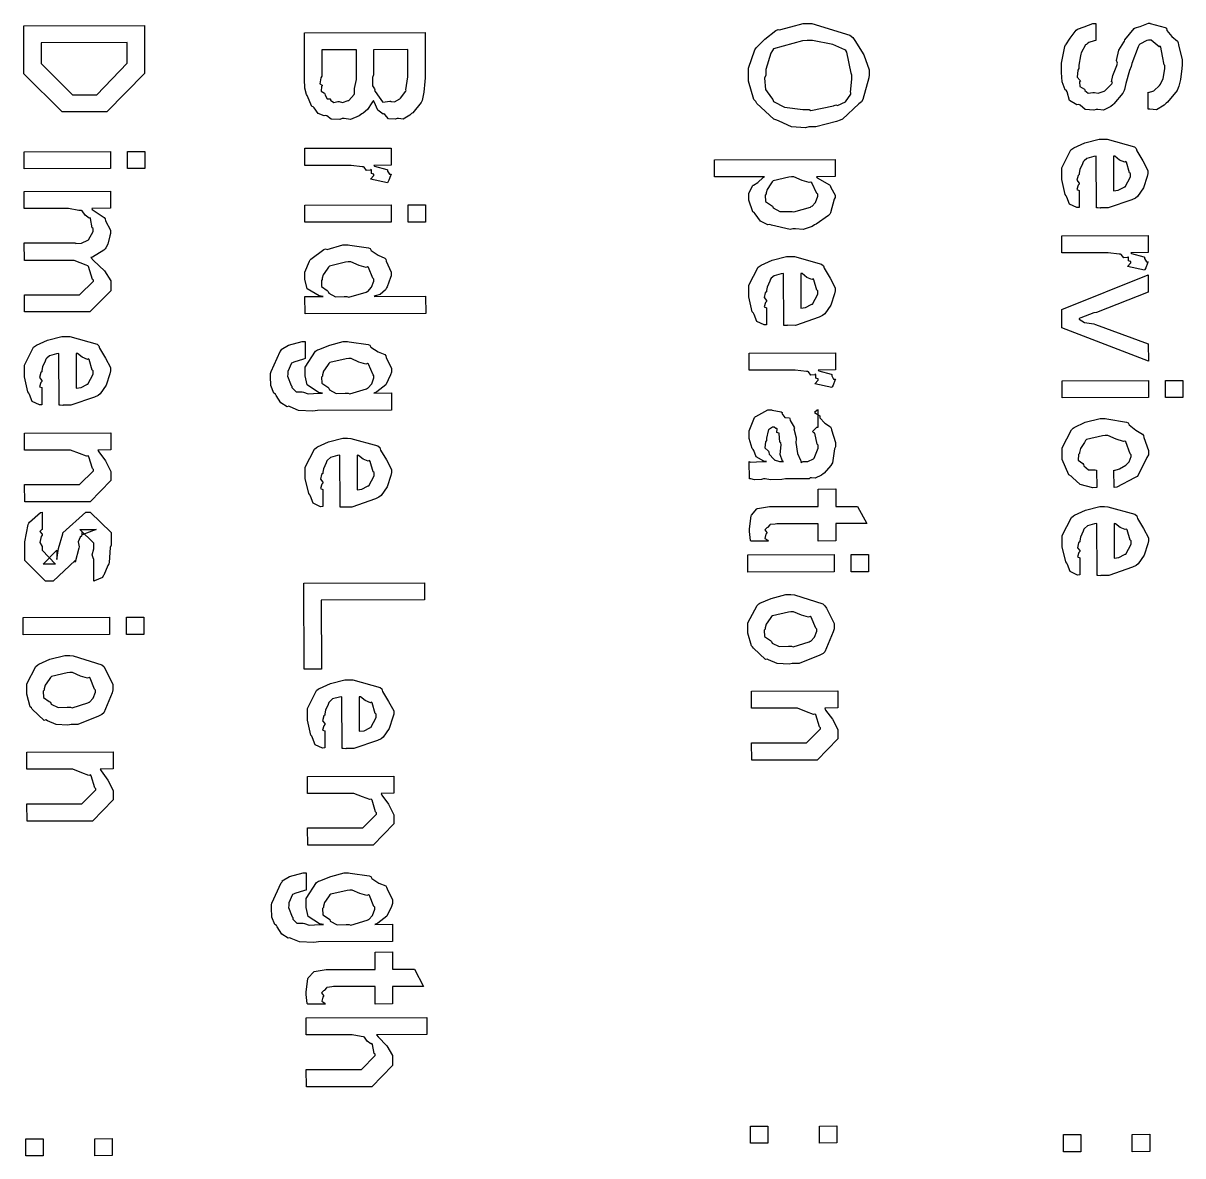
# Model space of a CAD drawing. Extents: x 0.1 to 11.6, y 0.3 to 16.2.
# Drawn here: x 8.594 to 9.434, y 3.33 to 4.151 of the extents above; entities that cross this region are included whole.
import ezdxf

# ---------------------------------------------------------------- set-up
doc = ezdxf.new("R2010")
doc.units = 0
doc.header["$MEASUREMENT"] = 0

msp = doc.modelspace()

# ---------------------------------------------------------------- linework, layer by layer
at = {"color": 0}
for points in [[(9.16237, 4.15072), (9.16579, 4.15067), (9.19336, 4.14225), (9.19536, 4.14051), (9.19683, 4.1384), (9.2035, 4.12799), (9.20731, 4.11724), (9.20731, 4.11361), (9.20692, 4.11133), (9.20258, 4.09554), (9.20167, 4.09407), (9.19971, 4.09261), (9.18787, 4.08143), (9.18625, 4.08062), (9.18365, 4.07981), (9.16851, 4.07585), (9.16347, 4.07585), (9.16114, 4.07503), (9.15104, 4.07585), (9.14214, 4.07986), (9.14046, 4.08062), (9.13824, 4.08138), (9.12592, 4.09283), (9.12506, 4.09429), (9.12375, 4.09576), (9.11985, 4.109), (9.11985, 4.11339), (9.11985, 4.11833), (9.12451, 4.13172), (9.12549, 4.13314), (9.12597, 4.13363), (9.13162, 4.13938), (9.13965, 4.14561), (9.14133, 4.14638), (9.14236, 4.14621), (9.15061, 4.14833), (9.1594, 4.15072), (9.16237, 4.15072)], [(9.37153, 4.15072), (9.37153, 4.13835), (9.37022, 4.13807), (9.36638, 4.13699), (9.36518, 4.1359), (9.36481, 4.13553), (9.36399, 4.13519), (9.36089, 4.12939), (9.36068, 4.12858), (9.3604, 4.12722), (9.35915, 4.12044), (9.35915, 4.11817), (9.35835, 4.11686), (9.35781, 4.11187), (9.36003, 4.10949), (9.36025, 4.10883), (9.35969, 4.10846), (9.35986, 4.10514), (9.36313, 4.10308), (9.3635, 4.10275), (9.36356, 4.10206), (9.366, 4.10021), (9.36931, 4.10081), (9.37044, 4.10081), (9.37044, 4.10081), (9.37326, 4.10026), (9.3775, 4.10172), (9.37804, 4.10189), (9.37804, 4.10189), (9.38314, 4.1071), (9.38346, 4.10796), (9.38286, 4.10846), (9.38374, 4.11301), (9.38672, 4.12022), (9.38715, 4.12207), (9.3865, 4.12386), (9.38807, 4.13146), (9.39171, 4.1371), (9.39214, 4.13792), (9.39236, 4.13883), (9.39919, 4.14714), (9.39996, 4.14768), (9.39996, 4.14768), (9.40349, 4.14854), (9.40961, 4.15093), (9.4106, 4.15093), (9.41092, 4.15082), (9.42156, 4.14789), (9.42253, 4.14725), (9.4229, 4.14567), (9.4266, 4.14133), (9.4305, 4.13781), (9.43099, 4.13661), (9.43138, 4.13536), (9.43403, 4.12446), (9.43403, 4.12076), (9.43365, 4.11817), (9.43272, 4.11025), (9.43147, 4.10525), (9.43099, 4.10406), (9.43039, 4.10206), (9.42329, 4.09364), (9.42231, 4.09299), (9.42101, 4.09147), (9.41542, 4.08826), (9.41049, 4.08871), (9.40929, 4.08865), (9.40929, 4.10101), (9.40956, 4.10064), (9.41351, 4.102), (9.41764, 4.1059), (9.41818, 4.10667), (9.41818, 4.10667), (9.42031, 4.11079), (9.42144, 4.11794), (9.42144, 4.12033), (9.42096, 4.12088), (9.41986, 4.12706), (9.41851, 4.13351), (9.41797, 4.13422), (9.41726, 4.1339), (9.41157, 4.13857), (9.40972, 4.13857), (9.40836, 4.13829), (9.40321, 4.13585), (9.40278, 4.13531), (9.40224, 4.13368), (9.39757, 4.12164), (9.39714, 4.11947), (9.39594, 4.11654), (9.39328, 4.10732), (9.39231, 4.10286), (9.39193, 4.1021), (9.39111, 4.10026), (9.38456, 4.09244), (9.38368, 4.0919), (9.38226, 4.0906), (9.3769, 4.08783), (9.37299, 4.08843), (9.37175, 4.08843), (9.36996, 4.08783), (9.36382, 4.08832), (9.36014, 4.09153), (9.35915, 4.09212), (9.35769, 4.09185), (9.35243, 4.09494), (9.35058, 4.10124), (9.35004, 4.10232), (9.34918, 4.10275), (9.347, 4.10846), (9.34657, 4.11529), (9.34657, 4.11751), (9.34657, 4.12196), (9.3489, 4.13411), (9.34939, 4.13531), (9.34967, 4.13536), (9.35275, 4.14003), (9.35732, 4.14594), (9.35829, 4.1466), (9.35829, 4.1466), (9.36301, 4.14833), (9.36936, 4.15072), (9.37153, 4.15072)], [(8.59489, 4.14903), (8.68235, 4.14925), (8.68235, 4.12343), (8.68235, 4.11453), (8.655, 4.08675), (8.63917, 4.08675), (8.62267, 4.08675), (8.59489, 4.11431), (8.59489, 4.1219), (8.59489, 4.14903)], [(8.79824, 4.14404), (8.88569, 4.14426), (8.88569, 4.11128), (8.88531, 4.10872), (8.88456, 4.10086), (8.88368, 4.09603), (8.88331, 4.095), (8.88276, 4.09337), (8.87657, 4.08604), (8.87571, 4.08544), (8.87446, 4.08421), (8.86957, 4.08138), (8.86632, 4.08197), (8.86529, 4.08197), (8.86387, 4.08143), (8.85894, 4.08165), (8.8565, 4.08469), (8.85574, 4.08524), (8.85508, 4.08496), (8.85129, 4.08783), (8.84864, 4.09392), (8.84814, 4.095), (8.84706, 4.09332), (8.84375, 4.08832), (8.84065, 4.08578), (8.83968, 4.08524), (8.83783, 4.08393), (8.83149, 4.08117), (8.82704, 4.08176), (8.82557, 4.08176), (8.82374, 4.08122), (8.81754, 4.08133), (8.81435, 4.08376), (8.81342, 4.08415), (8.81244, 4.08371), (8.80817, 4.08556), (8.80507, 4.08963), (8.80453, 4.09022), (8.8035, 4.0906), (8.80003, 4.09847), (8.79975, 4.09933), (8.79969, 4.09933), (8.79839, 4.10385), (8.79824, 4.1104), (8.79824, 4.11257), (8.79824, 4.14404)], [(8.60747, 4.13667), (8.60747, 4.12233), (8.60747, 4.12169), (8.63004, 4.09912), (8.63937, 4.09912), (8.64763, 4.09912), (8.66976, 4.1219), (8.66976, 4.12278), (8.66976, 4.13688), (8.60747, 4.13667)], [(9.16237, 4.13835), (9.1589, 4.13813), (9.13797, 4.13238), (9.13721, 4.13118), (9.13613, 4.12924), (9.13243, 4.11735), (9.13243, 4.11339), (9.1314, 4.11122), (9.13206, 4.10286), (9.13656, 4.09679), (9.13743, 4.0956), (9.13792, 4.09429), (9.146, 4.09006), (9.15924, 4.08843), (9.16368, 4.08843), (9.16504, 4.08772), (9.18147, 4.09115), (9.18321, 4.09169), (9.18425, 4.09125), (9.19, 4.09403), (9.19396, 4.09961), (9.19407, 4.10058), (9.19374, 4.10097), (9.19471, 4.11029), (9.19472, 4.11339), (9.19422, 4.11469), (9.19108, 4.12999), (9.19037, 4.13118), (9.18956, 4.13162), (9.18104, 4.13553), (9.16629, 4.1384), (9.16237, 4.13835)], [(8.81082, 4.13168), (8.81082, 4.11258), (8.81006, 4.11139), (8.80925, 4.10693), (8.81099, 4.10596), (8.81104, 4.10563), (8.81044, 4.10508), (8.81022, 4.10178), (8.81276, 4.10015), (8.81299, 4.09978), (8.8131, 4.09885), (8.81461, 4.09608), (8.81668, 4.09614), (8.81711, 4.09586), (8.81711, 4.09526), (8.81944, 4.09353), (8.82238, 4.09413), (8.8234, 4.09413), (8.8234, 4.09413), (8.82574, 4.09353), (8.82986, 4.09489), (8.83035, 4.095), (8.83035, 4.095), (8.83425, 4.09928), (8.83447, 4.09999), (8.83447, 4.09999), (8.83436, 4.10351), (8.83578, 4.11003), (8.83578, 4.11214), (8.83578, 4.13167), (8.81082, 4.13168)], [(8.84814, 4.13167), (8.84814, 4.11344), (8.84754, 4.1116), (8.84733, 4.10547), (8.84901, 4.10335), (8.84922, 4.10281), (8.84879, 4.10221), (8.85281, 4.09668), (8.85335, 4.09631), (8.85314, 4.09597), (8.85499, 4.09364), (8.85997, 4.09435), (8.86074, 4.09435), (8.86074, 4.09424), (8.8635, 4.09403), (8.86714, 4.09619), (8.86768, 4.09651), (8.86768, 4.09651), (8.87158, 4.10157), (8.87181, 4.10215), (8.87164, 4.10271), (8.8731, 4.11208), (8.8731, 4.11518), (8.8731, 4.13189), (8.84814, 4.13167)], [(9.35932, 4.02962), (9.35932, 4.01747), (9.35769, 4.01731), (9.35243, 4.01981), (9.35053, 4.0249), (9.34999, 4.02593), (9.34918, 4.02681), (9.34674, 4.03771), (9.34674, 4.04135), (9.34674, 4.04606), (9.3534, 4.05908), (9.35476, 4.06022), (9.35547, 4.06065), (9.3635, 4.06424), (9.37386, 4.06694), (9.37733, 4.06694), (9.37961, 4.06685), (9.39936, 4.06136), (9.40078, 4.06022), (9.40115, 4.05838), (9.40554, 4.05117), (9.40924, 4.04432), (9.40924, 4.04199), (9.40864, 4.03988), (9.40603, 4.03163), (9.40164, 4.02539), (9.40013, 4.02419), (9.39763, 4.023), (9.38043, 4.01704), (9.37474, 4.01704), (9.37468, 4.01687), (9.37256, 4.01704), (9.3719, 4.01704), (9.37169, 4.05458), (9.36996, 4.05436), (9.3649, 4.053), (9.3629, 4.05111), (9.36236, 4.05046), (9.36176, 4.04904), (9.35986, 4.04482), (9.35932, 4.04221), (9.35932, 4.04135), (9.35857, 4.04069), (9.35769, 4.03717), (9.35932, 4.0351), (9.35932, 4.0344), (9.35867, 4.03358), (9.35769, 4.03043), (9.35932, 4.02983), (9.35932, 4.02962)], [(8.59506, 4.05778), (8.65756, 4.058), (8.65756, 4.04563), (8.59506, 4.04542), (8.59506, 4.05778)], [(8.66992, 4.058), (8.68251, 4.058), (8.68251, 4.04563), (8.66992, 4.04563), (8.66992, 4.058)], [(8.79839, 4.06028), (8.86089, 4.06049), (8.86089, 4.04812), (8.84831, 4.0479), (8.84885, 4.04736), (8.85786, 4.04486), (8.85829, 4.04465), (8.85829, 4.04383), (8.85965, 4.04144), (8.86089, 4.04144), (8.86089, 4.04139), (8.8604, 4.04036), (8.85932, 4.03711), (8.85861, 4.03569), (8.85829, 4.03532), (8.84592, 4.03792), (8.84592, 4.03792), (8.84831, 4.04069), (8.84831, 4.04161), (8.8481, 4.0415), (8.84674, 4.04204), (8.84668, 4.04465), (8.84636, 4.04486), (8.84592, 4.04443), (8.84321, 4.04432), (8.84147, 4.04671), (8.84093, 4.04682), (8.83996, 4.04688), (8.83188, 4.0479), (8.82921, 4.0479), (8.79839, 4.0479), (8.79839, 4.06028)], [(9.09511, 4.05192), (9.18257, 4.05214), (9.18257, 4.03976), (9.16911, 4.03956), (9.16954, 4.03885), (9.1785, 4.03385), (9.1791, 4.03325), (9.17936, 4.03179), (9.18257, 4.02642), (9.18257, 4.02457), (9.18197, 4.02333), (9.17931, 4.01351), (9.17865, 4.01264), (9.17774, 4.0115), (9.16878, 4.00526), (9.16758, 4.00483), (9.1659, 4.00358), (9.15935, 4.00151), (9.15381, 4.002), (9.15196, 4.00201), (9.15007, 4.00146), (9.13644, 4.00456), (9.13525, 4.00504), (9.1339, 4.00472), (9.12853, 4.00743), (9.12463, 4.01275), (9.12397, 4.01372), (9.123, 4.01426), (9.12006, 4.02268), (9.12007, 4.02544), (9.12007, 4.0275), (9.12278, 4.0331), (9.12332, 4.03369), (9.12338, 4.03358), (9.12651, 4.03558), (9.13053, 4.03917), (9.13135, 4.03956), (9.09511, 4.03956), (9.09511, 4.05192)], [(9.38428, 4.05458), (9.38428, 4.02962), (9.38428, 4.02957), (9.38775, 4.03), (9.39188, 4.03212), (9.39231, 4.03244), (9.39268, 4.03239), (9.39665, 4.03961), (9.39665, 4.04199), (9.39594, 4.04253), (9.39372, 4.05013), (9.39318, 4.05067), (9.39236, 4.05029), (9.38867, 4.05181), (9.38519, 4.05453), (9.38428, 4.05458)], [(9.15087, 4.03956), (9.14903, 4.03933), (9.13775, 4.03668), (9.13699, 4.03608), (9.13613, 4.03461), (9.13336, 4.03038), (9.13265, 4.028), (9.13265, 4.02718), (9.13194, 4.02636), (9.13217, 4.02186), (9.13644, 4.01893), (9.13721, 4.01828), (9.13764, 4.01704), (9.14264, 4.01438), (9.14931, 4.0146), (9.15153, 4.0146), (9.15278, 4.01415), (9.16467, 4.01768), (9.16542, 4.01828), (9.16575, 4.01818), (9.16835, 4.02106), (9.16997, 4.0255), (9.16997, 4.02696), (9.16928, 4.02746), (9.16581, 4.03521), (9.16499, 4.03586), (9.1639, 4.03543), (9.15864, 4.03706), (9.15278, 4.03956), (9.15087, 4.03956)], [(8.59511, 4.02903), (8.65761, 4.02924), (8.65761, 4.01687), (8.64415, 4.01665), (8.64447, 4.01594), (8.65306, 4.01004), (8.65369, 4.00928), (8.65408, 4.00771), (8.65761, 4.00092), (8.65761, 3.99864), (8.65707, 3.99675), (8.65571, 3.99083), (8.65435, 3.98811), (8.65369, 3.98736), (8.65283, 3.98654), (8.64458, 3.98139), (8.6435, 3.98107), (8.64529, 3.97911), (8.65338, 3.97146), (8.65782, 3.96419), (8.65782, 3.96175), (8.65782, 3.95697), (8.64264, 3.94179), (8.63721, 3.94179), (8.59532, 3.94179), (8.59532, 3.95415), (8.63112, 3.95415), (8.63525, 3.95415), (8.64524, 3.96414), (8.64524, 3.96479), (8.64453, 3.96533), (8.64176, 3.97456), (8.64111, 3.97521), (8.64008, 3.97564), (8.6314, 3.97911), (8.62853, 3.97911), (8.59532, 3.97911), (8.59511, 3.99169), (8.63222, 3.99169), (8.63249, 3.99126), (8.63656, 3.99164), (8.64122, 3.99371), (8.64176, 3.99408), (8.64176, 3.99408), (8.64501, 4.00011), (8.64501, 4.00211), (8.64432, 4.00265), (8.64318, 4.00933), (8.64285, 4.00993), (8.64214, 4.00976), (8.63937, 4.01188), (8.63721, 4.01492), (8.63656, 4.01514), (8.63476, 4.01529), (8.62728, 4.01665), (8.62483, 4.01665), (8.59511, 4.01665), (8.59511, 4.02903)], [(8.79844, 4.01904), (8.86094, 4.01926), (8.86094, 4.00689), (8.79844, 4.00668), (8.79844, 4.01904)], [(8.87332, 4.01926), (8.8859, 4.01926), (8.8859, 4.00689), (8.87332, 4.00689), (8.87332, 4.01926)], [(8.7985, 3.95296), (8.81174, 3.95296), (8.80871, 3.95329), (8.80013, 3.9585), (8.7985, 3.96544), (8.7985, 3.96772), (8.7985, 3.97065), (8.80176, 3.97857), (8.8024, 3.97943), (8.80274, 3.97999), (8.81228, 3.98703), (8.81347, 3.98747), (8.81456, 3.98693), (8.82596, 3.99029), (8.82975, 3.99029), (8.83094, 3.99018), (8.84462, 3.98811), (8.84581, 3.98768), (8.84657, 3.98622), (8.85161, 3.9829), (8.85644, 3.98074), (8.8571, 3.97987), (8.85747, 3.97863), (8.861, 3.97065), (8.861, 3.96793), (8.8604, 3.96658), (8.85807, 3.9599), (8.85753, 3.95925), (8.85678, 3.95785), (8.85308, 3.95426), (8.8495, 3.95339), (8.84864, 3.95296), (8.88596, 3.95318), (8.88618, 3.9406), (8.79872, 3.94038), (8.7985, 3.95296)], [(9.34685, 3.99696), (9.40935, 3.99718), (9.40935, 3.98481), (9.39675, 3.9846), (9.39729, 3.98406), (9.40631, 3.98156), (9.40674, 3.98133), (9.40674, 3.98053), (9.4081, 3.97814), (9.40935, 3.97814), (9.40935, 3.97808), (9.40885, 3.97706), (9.40776, 3.97379), (9.40707, 3.97239), (9.40674, 3.972), (9.39438, 3.97461), (9.39438, 3.97461), (9.39675, 3.97738), (9.39675, 3.97829), (9.39654, 3.97819), (9.39518, 3.97874), (9.39512, 3.98133), (9.39481, 3.98156), (9.39438, 3.98112), (9.39165, 3.98101), (9.38992, 3.9834), (9.38937, 3.9835), (9.3884, 3.98356), (9.38032, 3.9846), (9.37765, 3.9846), (9.34685, 3.9846), (9.34685, 3.99696)], [(9.13276, 3.94461), (9.13276, 3.93246), (9.13112, 3.93229), (9.12587, 3.93479), (9.12397, 3.93989), (9.12343, 3.94092), (9.12261, 3.94179), (9.12017, 3.95269), (9.12017, 3.95632), (9.12017, 3.96104), (9.12685, 3.97407), (9.12821, 3.97521), (9.1289, 3.97564), (9.13693, 3.97922), (9.14731, 3.98193), (9.15078, 3.98193), (9.15306, 3.98182), (9.17279, 3.97635), (9.17421, 3.97521), (9.17458, 3.97336), (9.17899, 3.96615), (9.18267, 3.95931), (9.18267, 3.95697), (9.18207, 3.95486), (9.17947, 3.94661), (9.17508, 3.94038), (9.17356, 3.93918), (9.17107, 3.93799), (9.15386, 3.93201), (9.14817, 3.93203), (9.14811, 3.93186), (9.146, 3.93201), (9.14535, 3.93201), (9.14512, 3.96957), (9.14339, 3.96935), (9.13835, 3.96799), (9.13635, 3.9661), (9.13579, 3.96544), (9.13519, 3.96403), (9.13331, 3.95979), (9.13276, 3.95719), (9.13276, 3.95633), (9.132, 3.95568), (9.13112, 3.95215), (9.13276, 3.95008), (9.13276, 3.94939), (9.13211, 3.94857), (9.13112, 3.94542), (9.13276, 3.94482), (9.13276, 3.94461)], [(8.82975, 3.97792), (8.8279, 3.97769), (8.8164, 3.97488), (8.81565, 3.97424), (8.81472, 3.97282), (8.81179, 3.96858), (8.81108, 3.96614), (8.81108, 3.96533), (8.81039, 3.96457), (8.81054, 3.96007), (8.81467, 3.95725), (8.81543, 3.95665), (8.81586, 3.9554), (8.82064, 3.95275), (8.82682, 3.95296), (8.82889, 3.95296), (8.83035, 3.95253), (8.84289, 3.95606), (8.84364, 3.95665), (8.84407, 3.95654), (8.84674, 3.95958), (8.84842, 3.96408), (8.84842, 3.96554), (8.84771, 3.9661), (8.84462, 3.9739), (8.84386, 3.97444), (8.84283, 3.97396), (8.83768, 3.97542), (8.83171, 3.97792), (8.82975, 3.97792)], [(9.15772, 3.96957), (9.15772, 3.94461), (9.15772, 3.94456), (9.16118, 3.94499), (9.16531, 3.9471), (9.16575, 3.94743), (9.16613, 3.94738), (9.17008, 3.9546), (9.17008, 3.95697), (9.16938, 3.95751), (9.16715, 3.96511), (9.16661, 3.96565), (9.16581, 3.96528), (9.16211, 3.96679), (9.15864, 3.96951), (9.15772, 3.96957)], [(9.3469, 3.94358), (9.4094, 3.96853), (9.4094, 3.95594), (9.37185, 3.9414), (9.3699, 3.94097), (9.36051, 3.93739), (9.35949, 3.93707), (9.35932, 3.93658), (9.36317, 3.93397), (9.37001, 3.93321), (9.37121, 3.93272), (9.4094, 3.91862), (9.40961, 3.90603), (9.3469, 3.93012), (9.3469, 3.94358)], [(8.60786, 3.88667), (8.60786, 3.87451), (8.60622, 3.87435), (8.60097, 3.87685), (8.59907, 3.88194), (8.59853, 3.88297), (8.59771, 3.88385), (8.59526, 3.89475), (8.59526, 3.89839), (8.59526, 3.9031), (8.60194, 3.91613), (8.60331, 3.91726), (8.604, 3.91769), (8.61203, 3.92128), (8.6224, 3.92399), (8.62587, 3.92399), (8.62815, 3.92389), (8.64789, 3.9184), (8.64931, 3.91726), (8.64968, 3.91542), (8.65408, 3.90821), (8.65776, 3.90136), (8.65776, 3.89903), (8.65717, 3.89692), (8.65457, 3.88867), (8.65018, 3.88243), (8.64865, 3.88124), (8.64615, 3.88004), (8.62896, 3.87408), (8.62326, 3.87408), (8.62321, 3.87392), (8.6211, 3.87408), (8.62044, 3.87408), (8.62022, 3.91162), (8.61849, 3.9114), (8.61344, 3.91004), (8.61143, 3.90815), (8.61089, 3.9075), (8.61029, 3.90608), (8.6084, 3.90186), (8.60786, 3.89925), (8.60786, 3.89839), (8.6071, 3.89774), (8.60622, 3.89421), (8.60786, 3.89214), (8.60786, 3.89144), (8.60721, 3.89063), (8.60622, 3.88747), (8.60786, 3.88688), (8.60786, 3.88667)], [(8.79861, 3.92025), (8.79861, 3.90788), (8.79758, 3.90756), (8.79036, 3.90543), (8.78993, 3.90506), (8.78885, 3.90457), (8.78603, 3.8986), (8.78603, 3.8966), (8.78592, 3.89524), (8.78851, 3.88846), (8.78907, 3.88792), (8.78911, 3.88688), (8.79204, 3.8839), (8.79656, 3.88379), (8.79753, 3.88357), (8.79753, 3.88357), (8.80083, 3.88232), (8.8086, 3.88292), (8.81119, 3.88292), (8.80826, 3.8834), (8.80018, 3.88883), (8.79861, 3.89535), (8.79861, 3.89746), (8.79861, 3.90169), (8.80621, 3.91342), (8.80772, 3.91439), (8.80849, 3.9146), (8.81651, 3.91764), (8.82617, 3.92025), (8.82943, 3.92025), (8.83062, 3.92014), (8.84424, 3.91808), (8.84549, 3.91764), (8.84631, 3.91618), (8.85146, 3.91293), (8.85633, 3.91092), (8.85699, 3.91004), (8.85742, 3.90881), (8.86111, 3.90082), (8.86111, 3.89811), (8.86051, 3.89606), (8.85704, 3.88894), (8.85058, 3.88396), (8.84853, 3.88292), (8.86111, 3.88314), (8.86133, 3.87056), (8.80751, 3.87033), (8.80431, 3.86979), (8.79394, 3.87028), (8.78787, 3.87289), (8.78689, 3.87337), (8.78569, 3.87304), (8.78103, 3.87582), (8.77767, 3.88129), (8.77713, 3.88226), (8.77599, 3.88286), (8.77371, 3.88835), (8.77365, 3.89501), (8.77365, 3.89725), (8.77393, 3.89849), (8.78065, 3.91308), (8.78147, 3.91417), (8.78131, 3.9145), (8.78668, 3.91775), (8.7965, 3.92031), (8.79861, 3.92025)], [(8.63282, 3.91162), (8.63282, 3.88667), (8.63282, 3.88661), (8.63629, 3.88704), (8.6404, 3.88917), (8.64085, 3.88949), (8.64122, 3.88943), (8.64518, 3.89665), (8.64518, 3.89904), (8.64447, 3.89957), (8.64225, 3.90717), (8.64171, 3.90772), (8.6409, 3.90733), (8.63721, 3.90886), (8.63374, 3.91157), (8.63282, 3.91162)], [(8.83029, 3.90788), (8.82829, 3.90767), (8.81651, 3.905), (8.81575, 3.9044), (8.81483, 3.903), (8.8119, 3.89876), (8.81119, 3.89615), (8.81119, 3.89529), (8.81049, 3.89453), (8.81071, 3.89003), (8.815, 3.88721), (8.81575, 3.88661), (8.81619, 3.88536), (8.82112, 3.88271), (8.82764, 3.88292), (8.82986, 3.88292), (8.83111, 3.88249), (8.84299, 3.88601), (8.84375, 3.88661), (8.84418, 3.8865), (8.84685, 3.88954), (8.84853, 3.89404), (8.84853, 3.89551), (8.84782, 3.89606), (8.84451, 3.90381), (8.84375, 3.9044), (8.84267, 3.90392), (8.83763, 3.90538), (8.83208, 3.90788), (8.83029, 3.90788)], [(9.12028, 3.91194), (9.18278, 3.91217), (9.18278, 3.89979), (9.17019, 3.89957), (9.17074, 3.89903), (9.17974, 3.89654), (9.18018, 3.89632), (9.18018, 3.8955), (9.18153, 3.89312), (9.18278, 3.89312), (9.18278, 3.89307), (9.18229, 3.89204), (9.18121, 3.88878), (9.1805, 3.88737), (9.18018, 3.88699), (9.16781, 3.8896), (9.16781, 3.8896), (9.17019, 3.89236), (9.17019, 3.89328), (9.16997, 3.89317), (9.16862, 3.89372), (9.16857, 3.89632), (9.16824, 3.89654), (9.16781, 3.8961), (9.1651, 3.896), (9.16336, 3.89839), (9.16282, 3.89849), (9.16183, 3.89854), (9.15375, 3.89957), (9.1511, 3.89957), (9.12028, 3.89957), (9.12028, 3.91194)], [(9.347, 3.89193), (9.4095, 3.89214), (9.4095, 3.87978), (9.347, 3.87956), (9.347, 3.89193)], [(9.42188, 3.89214), (9.43446, 3.89214), (9.43446, 3.87978), (9.42188, 3.87978), (9.42188, 3.89214)], [(9.13292, 3.83339), (9.13097, 3.83356), (9.12537, 3.83686), (9.12358, 3.84131), (9.12315, 3.84207), (9.12244, 3.84283), (9.12033, 3.84993), (9.12033, 3.85226), (9.12033, 3.85568), (9.12413, 3.86518), (9.12489, 3.86594), (9.12526, 3.86589), (9.13374, 3.87072), (9.13661, 3.87071), (9.1371, 3.87061), (9.14361, 3.86931), (9.14421, 3.86897), (9.14404, 3.86822), (9.14621, 3.86535), (9.14953, 3.8649), (9.14985, 3.86442), (9.15007, 3.86317), (9.15289, 3.85835), (9.1531, 3.85769), (9.15278, 3.8571), (9.15429, 3.85058), (9.1544, 3.84967), (9.15414, 3.84717), (9.15522, 3.83908), (9.15756, 3.83426), (9.15788, 3.83339), (9.15782, 3.83333), (9.15799, 3.83274), (9.15935, 3.83339), (9.15983, 3.83339), (9.15983, 3.83339), (9.16292, 3.83333), (9.16704, 3.83539), (9.16743, 3.83578), (9.16743, 3.83578), (9.17025, 3.84294), (9.17025, 3.84532), (9.16954, 3.84603), (9.16786, 3.85379), (9.16743, 3.85422), (9.16726, 3.85417), (9.16613, 3.85514), (9.16932, 3.85813), (9.17025, 3.85835), (9.17025, 3.87071), (9.16949, 3.87056), (9.16753, 3.86887), (9.17068, 3.86692), (9.17156, 3.86637), (9.1716, 3.86507), (9.17508, 3.86122), (9.17931, 3.85846), (9.17979, 3.85747), (9.17996, 3.85639), (9.18283, 3.84711), (9.18283, 3.84403), (9.18224, 3.84256), (9.18067, 3.83247), (9.18024, 3.83165), (9.17947, 3.83051), (9.17458, 3.82487), (9.17393, 3.82449), (9.17264, 3.82351), (9.16824, 3.82135), (9.16547, 3.82161), (9.16461, 3.82146), (9.16385, 3.82075), (9.15821, 3.82081), (9.15636, 3.82081), (9.1466, 3.82081), (9.14399, 3.82032), (9.13585, 3.81999), (9.132, 3.82081), (9.13075, 3.82081), (9.12918, 3.82032), (9.12413, 3.81999), (9.12142, 3.82081), (9.12056, 3.82081), (9.12033, 3.83339), (9.12121, 3.83296), (9.12999, 3.83339), (9.13292, 3.83339)], [(9.37201, 3.82715), (9.37224, 3.81456), (9.36931, 3.81429), (9.36014, 3.81668), (9.35465, 3.82172), (9.35357, 3.82281), (9.35194, 3.82379), (9.34706, 3.83479), (9.34706, 3.83843), (9.34706, 3.84321), (9.35374, 3.85633), (9.35508, 3.85753), (9.35574, 3.85801), (9.36382, 3.86176), (9.37451, 3.86447), (9.3781, 3.86447), (9.37939, 3.86436), (9.39361, 3.86199), (9.39481, 3.86143), (9.39551, 3.85992), (9.40044, 3.85612), (9.40522, 3.85319), (9.40588, 3.85211), (9.40619, 3.85081), (9.40956, 3.84136), (9.40956, 3.83822), (9.40842, 3.83637), (9.40213, 3.82357), (9.40132, 3.8226), (9.39942, 3.8215), (9.38672, 3.81489), (9.38482, 3.81456), (9.3846, 3.82715), (9.38476, 3.82688), (9.38867, 3.82807), (9.39318, 3.83078), (9.39372, 3.83128), (9.39372, 3.83128), (9.39551, 3.83322), (9.39697, 3.83697), (9.39697, 3.83822), (9.39626, 3.83903), (9.39318, 3.84754), (9.39242, 3.84819), (9.39139, 3.84782), (9.38624, 3.84956), (9.38026, 3.85211), (9.37831, 3.85211), (9.37636, 3.85189), (9.36475, 3.84924), (9.36399, 3.84863), (9.36313, 3.84717), (9.36035, 3.84278), (9.35965, 3.84001), (9.35965, 3.83908), (9.35894, 3.83838), (9.35872, 3.83431), (9.36199, 3.83182), (9.36247, 3.83128), (9.36274, 3.83018), (9.36615, 3.82742), (9.37093, 3.82731), (9.37201, 3.82715)], [(9.14529, 3.83339), (9.14436, 3.83365), (9.14285, 3.83838), (9.14344, 3.84538), (9.14333, 3.84685), (9.14247, 3.84728), (9.14214, 3.85368), (9.14204, 3.854), (9.14182, 3.85385), (9.14035, 3.85428), (9.14051, 3.85704), (9.14031, 3.85726), (9.13965, 3.85732), (9.13835, 3.85835), (9.13792, 3.85835), (9.13721, 3.85813), (9.13444, 3.85639), (9.13422, 3.85596), (9.134, 3.85553), (9.13292, 3.85032), (9.13292, 3.84858), (9.13217, 3.8476), (9.13172, 3.84326), (9.13433, 3.84076), (9.13465, 3.84011), (9.13488, 3.83865), (9.13824, 3.83501), (9.13857, 3.83469), (9.13851, 3.83453), (9.14225, 3.83339), (9.14356, 3.83339), (9.14529, 3.83339)], [(8.59538, 3.854), (8.65788, 3.85422), (8.65788, 3.84185), (8.64854, 3.84164), (8.64914, 3.84039), (8.65408, 3.83376), (8.65788, 3.82617), (8.65788, 3.82362), (8.65788, 3.8195), (8.6429, 3.8041), (8.63314, 3.8041), (8.5956, 3.8041), (8.59538, 3.81668), (8.6301, 3.81668), (8.63531, 3.81668), (8.64529, 3.82665), (8.64529, 3.82753), (8.64458, 3.82829), (8.64203, 3.83686), (8.64139, 3.83751), (8.64035, 3.83718), (8.63514, 3.83908), (8.62875, 3.84164), (8.62663, 3.84164), (8.59538, 3.84164), (8.59538, 3.854)], [(8.81136, 3.81293), (8.81136, 3.80078), (8.80974, 3.80062), (8.80447, 3.80311), (8.80257, 3.80821), (8.80203, 3.80925), (8.80122, 3.81011), (8.79878, 3.82101), (8.79878, 3.82465), (8.79878, 3.82937), (8.80544, 3.84239), (8.80681, 3.84353), (8.80751, 3.84397), (8.81554, 3.84754), (8.8259, 3.85026), (8.82938, 3.85026), (8.83165, 3.85015), (8.8514, 3.84467), (8.85281, 3.84353), (8.85319, 3.84169), (8.85758, 3.83447), (8.86128, 3.82764), (8.86128, 3.82531), (8.86068, 3.82319), (8.85807, 3.81494), (8.85368, 3.80871), (8.85215, 3.80751), (8.84967, 3.80632), (8.83246, 3.80035), (8.82676, 3.80035), (8.82671, 3.80018), (8.8246, 3.80035), (8.82394, 3.80035), (8.82374, 3.83789), (8.822, 3.83767), (8.81694, 3.83632), (8.81494, 3.83442), (8.8144, 3.83376), (8.81381, 3.83236), (8.8119, 3.82813), (8.81136, 3.82553), (8.81136, 3.82465), (8.8106, 3.824), (8.80974, 3.82047), (8.81136, 3.81842), (8.81136, 3.81771), (8.81071, 3.81689), (8.80974, 3.81375), (8.81136, 3.81315), (8.81136, 3.81293)], [(8.83632, 3.83789), (8.83632, 3.81293), (8.83632, 3.81288), (8.83979, 3.81332), (8.84392, 3.81543), (8.84435, 3.81575), (8.84472, 3.81569), (8.84868, 3.82292), (8.84868, 3.82531), (8.84799, 3.82585), (8.84576, 3.83344), (8.84522, 3.83399), (8.8444, 3.8336), (8.84071, 3.83512), (8.83724, 3.83783), (8.83632, 3.83789)], [(9.13417, 3.77572), (9.12158, 3.77572), (9.12131, 3.77621), (9.1205, 3.78256), (9.1205, 3.78461), (9.1205, 3.78461), (9.12175, 3.79406), (9.12201, 3.7946), (9.12201, 3.7946), (9.12592, 3.79915), (9.12636, 3.79937), (9.12636, 3.79937), (9.13499, 3.80067), (9.13786, 3.80067), (9.17042, 3.80067), (9.17042, 3.81326), (9.183, 3.81347), (9.183, 3.80089), (9.19883, 3.80089), (9.20557, 3.78851), (9.183, 3.78851), (9.183, 3.77593), (9.17042, 3.77572), (9.17042, 3.78831), (9.14025, 3.78831), (9.13911, 3.78808), (9.13564, 3.78776), (9.13547, 3.78765), (9.13519, 3.78738), (9.13385, 3.78575), (9.13374, 3.78549), (9.13314, 3.78537), (9.13157, 3.78375), (9.13308, 3.78196), (9.13308, 3.78136), (9.13243, 3.78071), (9.13172, 3.77767), (9.13396, 3.77632), (9.13417, 3.77572)], [(9.35975, 3.7634), (9.35975, 3.75125), (9.35812, 3.75108), (9.35286, 3.75358), (9.35097, 3.75868), (9.35042, 3.75971), (9.34961, 3.76058), (9.34717, 3.77149), (9.34717, 3.77512), (9.34717, 3.77983), (9.35385, 3.79286), (9.35519, 3.794), (9.3559, 3.79443), (9.36393, 3.79801), (9.37429, 3.80072), (9.37776, 3.80072), (9.38004, 3.80062), (9.39979, 3.79514), (9.40121, 3.794), (9.40158, 3.79215), (9.40599, 3.78494), (9.40967, 3.7781), (9.40967, 3.77578), (9.40907, 3.77365), (9.40647, 3.7654), (9.40207, 3.75917), (9.40056, 3.75797), (9.39806, 3.75678), (9.38086, 3.75082), (9.37517, 3.75082), (9.37511, 3.75065), (9.373, 3.75082), (9.37235, 3.75082), (9.37213, 3.78836), (9.37039, 3.78814), (9.36535, 3.78678), (9.36333, 3.78489), (9.36279, 3.78424), (9.36219, 3.78282), (9.36029, 3.7786), (9.35975, 3.77599), (9.35975, 3.77512), (9.359, 3.77447), (9.35812, 3.77094), (9.35975, 3.76888), (9.35975, 3.76818), (9.3591, 3.76736), (9.35812, 3.76421), (9.35975, 3.76361), (9.35975, 3.7634)], [(8.60812, 3.7966), (8.60812, 3.78401), (8.60764, 3.78396), (8.6065, 3.78256), (8.60812, 3.78076), (8.60812, 3.78011), (8.60736, 3.77908), (8.6065, 3.77479), (8.60812, 3.77181), (8.60812, 3.77078), (8.60812, 3.76904), (8.61789, 3.75906), (8.61421, 3.75906), (8.60878, 3.75906), (8.61876, 3.76904), (8.61876, 3.76232), (8.62006, 3.77035), (8.6231, 3.78097), (8.6231, 3.78163), (8.63981, 3.7966), (8.64285, 3.7966), (8.65804, 3.78185), (8.65804, 3.77274), (8.65744, 3.77115), (8.65674, 3.76025), (8.65653, 3.75928), (8.65582, 3.75797), (8.65283, 3.75108), (8.6524, 3.7506), (8.65186, 3.74929), (8.64615, 3.74685), (8.64546, 3.74669), (8.64546, 3.75906), (8.64546, 3.75906), (8.64546, 3.76199), (8.64546, 3.76297), (8.64535, 3.76297), (8.64438, 3.76568), (8.64546, 3.77018), (8.64546, 3.77165), (8.64546, 3.77425), (8.63547, 3.78401), (8.64068, 3.78401), (8.64719, 3.78401), (8.63721, 3.78033), (8.63721, 3.78185), (8.63656, 3.77925), (8.63574, 3.77849), (8.63433, 3.77507), (8.63499, 3.77165), (8.63482, 3.77057), (8.632, 3.76036), (8.632, 3.76167), (8.61615, 3.74669), (8.6155, 3.74669), (8.61051, 3.74669), (8.59554, 3.76167), (8.59554, 3.77078), (8.59554, 3.77528), (8.59804, 3.78776), (8.59858, 3.78879), (8.59885, 3.78933), (8.60704, 3.79633), (8.60812, 3.7966)], [(9.38471, 3.78836), (9.38471, 3.7634), (9.38471, 3.76335), (9.38818, 3.76378), (9.39231, 3.76589), (9.39274, 3.76622), (9.39312, 3.76617), (9.39708, 3.77339), (9.39708, 3.77578), (9.39638, 3.77631), (9.39415, 3.7839), (9.39361, 3.78446), (9.39279, 3.78407), (9.38911, 3.7856), (9.38564, 3.78831), (9.38471, 3.78836)], [(9.11931, 3.76568), (9.18181, 3.76589), (9.18181, 3.75353), (9.11931, 3.75331), (9.11931, 3.76568)], [(9.19418, 3.7659), (9.20676, 3.76589), (9.20676, 3.75353), (9.19418, 3.75353), (9.19418, 3.7659)], [(8.79769, 3.74528), (8.88514, 3.7455), (8.88514, 3.73313), (8.81028, 3.7329), (8.81049, 3.683), (8.7979, 3.683), (8.79769, 3.74528)], [(9.15061, 3.73693), (9.15306, 3.73682), (9.17378, 3.73025), (9.17513, 3.72889), (9.17622, 3.72721), (9.18186, 3.71599), (9.18186, 3.71218), (9.18126, 3.71001), (9.17513, 3.69536), (9.17383, 3.69417), (9.17139, 3.69297), (9.15642, 3.68701), (9.15147, 3.68701), (9.14919, 3.68647), (9.14057, 3.68701), (9.13433, 3.68972), (9.13325, 3.69026), (9.13211, 3.68994), (9.12343, 3.69818), (9.12283, 3.69917), (9.12196, 3.69971), (9.11936, 3.70893), (9.11936, 3.71197), (9.11936, 3.71653), (9.12603, 3.72906), (9.12739, 3.73019), (9.12804, 3.73063), (9.13618, 3.73421), (9.14697, 3.73693), (9.15061, 3.73693)], [(9.15061, 3.72456), (9.14876, 3.72433), (9.13726, 3.72168), (9.1365, 3.72108), (9.13558, 3.71967), (9.13265, 3.71544), (9.13194, 3.71283), (9.13194, 3.71197), (9.13118, 3.71115), (9.13146, 3.70654), (9.13574, 3.70367), (9.1365, 3.70307), (9.13699, 3.70182), (9.14208, 3.69938), (9.14876, 3.6996), (9.15104, 3.6996), (9.15218, 3.69917), (9.16374, 3.70269), (9.1645, 3.70329), (9.16493, 3.70313), (9.16758, 3.70606), (9.16928, 3.7105), (9.16928, 3.71197), (9.16857, 3.71257), (9.16525, 3.72054), (9.1645, 3.72108), (9.16342, 3.7206), (9.15826, 3.72206), (9.15251, 3.72456), (9.15061, 3.72456)], [(8.5944, 3.72026), (8.6569, 3.72049), (8.6569, 3.70811), (8.5944, 3.7079), (8.5944, 3.72026)], [(8.66928, 3.72049), (8.68186, 3.72049), (8.68186, 3.70811), (8.66928, 3.70811), (8.66928, 3.72049)], [(8.62819, 3.69276), (8.63064, 3.69265), (8.65136, 3.68608), (8.65272, 3.68474), (8.65381, 3.68306), (8.65944, 3.67182), (8.65944, 3.66803), (8.65886, 3.66585), (8.65272, 3.65121), (8.65142, 3.65001), (8.64899, 3.64882), (8.634, 3.64285), (8.62907, 3.64285), (8.62679, 3.64231), (8.61817, 3.64285), (8.61193, 3.64557), (8.61083, 3.64611), (8.60969, 3.64578), (8.60101, 3.65403), (8.60042, 3.655), (8.59956, 3.65554), (8.59694, 3.66476), (8.59694, 3.66781), (8.59694, 3.67236), (8.60363, 3.68489), (8.60499, 3.68604), (8.60562, 3.68647), (8.61376, 3.69006), (8.62457, 3.69276), (8.62819, 3.69276)], [(8.62819, 3.68039), (8.62636, 3.68018), (8.61486, 3.67751), (8.6141, 3.67692), (8.61317, 3.67551), (8.61025, 3.67128), (8.60954, 3.66868), (8.60954, 3.66781), (8.60878, 3.66699), (8.60906, 3.66238), (8.61333, 3.6595), (8.6141, 3.6589), (8.61458, 3.65767), (8.61968, 3.65522), (8.62636, 3.65543), (8.62864, 3.65543), (8.62978, 3.655), (8.64133, 3.65853), (8.64208, 3.65913), (8.64253, 3.65896), (8.64518, 3.66189), (8.64686, 3.66635), (8.64686, 3.66781), (8.64615, 3.6684), (8.64285, 3.67638), (8.64208, 3.67692), (8.641, 3.67643), (8.63585, 3.6779), (8.6301, 3.68039), (8.62819, 3.68039)], [(8.81287, 3.63797), (8.81287, 3.62582), (8.81125, 3.62565), (8.80599, 3.62815), (8.8041, 3.63325), (8.80354, 3.63428), (8.80274, 3.63514), (8.80029, 3.64606), (8.80029, 3.64968), (8.80029, 3.6544), (8.80697, 3.66743), (8.80832, 3.66857), (8.80903, 3.669), (8.81706, 3.67258), (8.82742, 3.67529), (8.83089, 3.67529), (8.83317, 3.67518), (8.85292, 3.66971), (8.85433, 3.66857), (8.85471, 3.66672), (8.8591, 3.6595), (8.86279, 3.65267), (8.86279, 3.65033), (8.86219, 3.64822), (8.8596, 3.63997), (8.85519, 3.63374), (8.85368, 3.63254), (8.85118, 3.63135), (8.83399, 3.62538), (8.82829, 3.62538), (8.82824, 3.62522), (8.82611, 3.62538), (8.82546, 3.62538), (8.82525, 3.66292), (8.82351, 3.66271), (8.81847, 3.66135), (8.81646, 3.65944), (8.81592, 3.65881), (8.81532, 3.65739), (8.81342, 3.65315), (8.81287, 3.65056), (8.81287, 3.64968), (8.81213, 3.64904), (8.81125, 3.64551), (8.81287, 3.64344), (8.81287, 3.64274), (8.81222, 3.64193), (8.81125, 3.63878), (8.81287, 3.63818), (8.81287, 3.63797)], [(8.83783, 3.66292), (8.83783, 3.63797), (8.83783, 3.63792), (8.84131, 3.63835), (8.84543, 3.64046), (8.84586, 3.64079), (8.84625, 3.64074), (8.85021, 3.64794), (8.85021, 3.65033), (8.8495, 3.65088), (8.84728, 3.65847), (8.84674, 3.65901), (8.84592, 3.65864), (8.84224, 3.66015), (8.83876, 3.66287), (8.83783, 3.66292)], [(9.12196, 3.66693), (9.18446, 3.66715), (9.18446, 3.65479), (9.17513, 3.65457), (9.17572, 3.65332), (9.18067, 3.64669), (9.18446, 3.63911), (9.18446, 3.63656), (9.18446, 3.63243), (9.16949, 3.61703), (9.15972, 3.61703), (9.12218, 3.61703), (9.12196, 3.62961), (9.15668, 3.62961), (9.16189, 3.62961), (9.17188, 3.6396), (9.17188, 3.64046), (9.17117, 3.64122), (9.16862, 3.64979), (9.16797, 3.65044), (9.16693, 3.65012), (9.16174, 3.65201), (9.15533, 3.65457), (9.15321, 3.65457), (9.12196, 3.65457), (9.12196, 3.66693)], [(8.59706, 3.62278), (8.65956, 3.62299), (8.65956, 3.61062), (8.65022, 3.6104), (8.65082, 3.60915), (8.65576, 3.60254), (8.65956, 3.59494), (8.65956, 3.59239), (8.65956, 3.58828), (8.64458, 3.57286), (8.63482, 3.57286), (8.59728, 3.57286), (8.59706, 3.58544), (8.63178, 3.58544), (8.63699, 3.58544), (8.64697, 3.59543), (8.64697, 3.59629), (8.64626, 3.59706), (8.64372, 3.60563), (8.64307, 3.60628), (8.64204, 3.60596), (8.63683, 3.60786), (8.63043, 3.6104), (8.62831, 3.6104), (8.59706, 3.6104), (8.59706, 3.62278)], [(8.80046, 3.60525), (8.86296, 3.60547), (8.86296, 3.5931), (8.85363, 3.59288), (8.85422, 3.59164), (8.85915, 3.58501), (8.86296, 3.57742), (8.86296, 3.57487), (8.86296, 3.57075), (8.84799, 3.55533), (8.83822, 3.55533), (8.80067, 3.55533), (8.80046, 3.56793), (8.83518, 3.56793), (8.84039, 3.56793), (8.85037, 3.5779), (8.85037, 3.57878), (8.84967, 3.57953), (8.84711, 3.58811), (8.84646, 3.58876), (8.84543, 3.58843), (8.84022, 3.59033), (8.83382, 3.59288), (8.83171, 3.59288), (8.80046, 3.59288), (8.80046, 3.60525)], [(8.79932, 3.53526), (8.79932, 3.52289), (8.79829, 3.52257), (8.79107, 3.52046), (8.79064, 3.52007), (8.78956, 3.51958), (8.78674, 3.51363), (8.78674, 3.51161), (8.78663, 3.51025), (8.78922, 3.50347), (8.78976, 3.50293), (8.78982, 3.5019), (8.79275, 3.49892), (8.79725, 3.49881), (8.79824, 3.49858), (8.79824, 3.49858), (8.80154, 3.49733), (8.80931, 3.49794), (8.8119, 3.49794), (8.80897, 3.49843), (8.80089, 3.50385), (8.79932, 3.51036), (8.79932, 3.51247), (8.79932, 3.51671), (8.80692, 3.52843), (8.80843, 3.5294), (8.80919, 3.52962), (8.81722, 3.53267), (8.82687, 3.53526), (8.83014, 3.53526), (8.83132, 3.53515), (8.84494, 3.5331), (8.84619, 3.53267), (8.847, 3.53119), (8.85215, 3.52794), (8.85704, 3.52593), (8.85769, 3.52507), (8.85812, 3.52382), (8.86182, 3.51585), (8.86182, 3.51313), (8.86122, 3.51107), (8.85775, 3.50396), (8.85129, 3.49897), (8.84922, 3.49794), (8.86182, 3.49815), (8.86203, 3.48557), (8.80821, 3.48535), (8.80501, 3.48481), (8.79465, 3.48529), (8.78857, 3.4879), (8.7876, 3.48839), (8.7864, 3.48807), (8.78174, 3.49083), (8.77838, 3.49631), (8.77783, 3.49729), (8.77669, 3.49789), (8.77442, 3.50336), (8.77436, 3.51004), (8.77436, 3.51226), (8.77463, 3.51351), (8.78136, 3.5281), (8.78217, 3.52919), (8.78201, 3.52951), (8.78737, 3.53276), (8.79719, 3.53532), (8.79932, 3.53526)], [(8.831, 3.52289), (8.829, 3.52268), (8.81722, 3.52001), (8.81646, 3.51942), (8.81554, 3.51801), (8.81261, 3.51378), (8.8119, 3.51118), (8.8119, 3.51031), (8.81119, 3.50954), (8.81142, 3.50504), (8.81569, 3.50222), (8.81646, 3.50163), (8.81689, 3.50037), (8.82183, 3.49772), (8.82835, 3.49794), (8.83057, 3.49794), (8.83182, 3.4975), (8.84369, 3.50103), (8.84446, 3.50163), (8.84489, 3.50151), (8.84754, 3.50456), (8.84922, 3.50906), (8.84924, 3.51053), (8.84853, 3.51107), (8.84521, 3.51883), (8.84446, 3.51942), (8.84338, 3.51893), (8.83832, 3.5204), (8.83279, 3.52289), (8.831, 3.52289)], [(8.8131, 3.44032), (8.80051, 3.44032), (8.80024, 3.44081), (8.79943, 3.44715), (8.79943, 3.44922), (8.79943, 3.44922), (8.80067, 3.45865), (8.80094, 3.45921), (8.80094, 3.45921), (8.80485, 3.46376), (8.80529, 3.46397), (8.80529, 3.46397), (8.81392, 3.46528), (8.81679, 3.46528), (8.84933, 3.46528), (8.84933, 3.47786), (8.86193, 3.47808), (8.86193, 3.4655), (8.87776, 3.4655), (8.8845, 3.45313), (8.86193, 3.45313), (8.86193, 3.44054), (8.84933, 3.44032), (8.84933, 3.4529), (8.81917, 3.4529), (8.81803, 3.45269), (8.81456, 3.45236), (8.8144, 3.45226), (8.81413, 3.45199), (8.81278, 3.45036), (8.81267, 3.45008), (8.81207, 3.44997), (8.81049, 3.44835), (8.81201, 3.44656), (8.81201, 3.44596), (8.81136, 3.44531), (8.81065, 3.44228), (8.81287, 3.44092), (8.8131, 3.44032)], [(8.79949, 3.43028), (8.88693, 3.4305), (8.88693, 3.41812), (8.85026, 3.41792), (8.85146, 3.41661), (8.85792, 3.41004), (8.86197, 3.4031), (8.86197, 3.40076), (8.86197, 3.39578), (8.847, 3.38037), (8.83832, 3.38037), (8.79969, 3.38037), (8.79949, 3.39296), (8.8355, 3.39296), (8.83942, 3.39296), (8.84939, 3.40294), (8.84939, 3.40403), (8.84868, 3.40446), (8.84739, 3.41103), (8.847, 3.41162), (8.84636, 3.41146), (8.84364, 3.41336), (8.84158, 3.41639), (8.84093, 3.41661), (8.83914, 3.41672), (8.83279, 3.41792), (8.83074, 3.41792), (8.79949, 3.41792), (8.79949, 3.43028)], [(9.12125, 3.35194), (9.13385, 3.35194), (9.13385, 3.33957), (9.12125, 3.33957), (9.12125, 3.35194)], [(9.17117, 3.35194), (9.18375, 3.35215), (9.18375, 3.33979), (9.17117, 3.33957), (9.17117, 3.35194)], [(9.34799, 3.34571), (9.36057, 3.34571), (9.36057, 3.33333), (9.34799, 3.33333), (9.34799, 3.34571)], [(9.39789, 3.34571), (9.41049, 3.34592), (9.41049, 3.33356), (9.39789, 3.33333), (9.39789, 3.34571)], [(8.59631, 3.34272), (8.60889, 3.34272), (8.60889, 3.33035), (8.59631, 3.33035), (8.59631, 3.34272)], [(8.64621, 3.34272), (8.65881, 3.34293), (8.65881, 3.33057), (8.64621, 3.33035), (8.64621, 3.34272)]]:
    msp.add_lwpolyline(points, close=True, dxfattribs=at)

doc.saveas('drawing.dxf')
